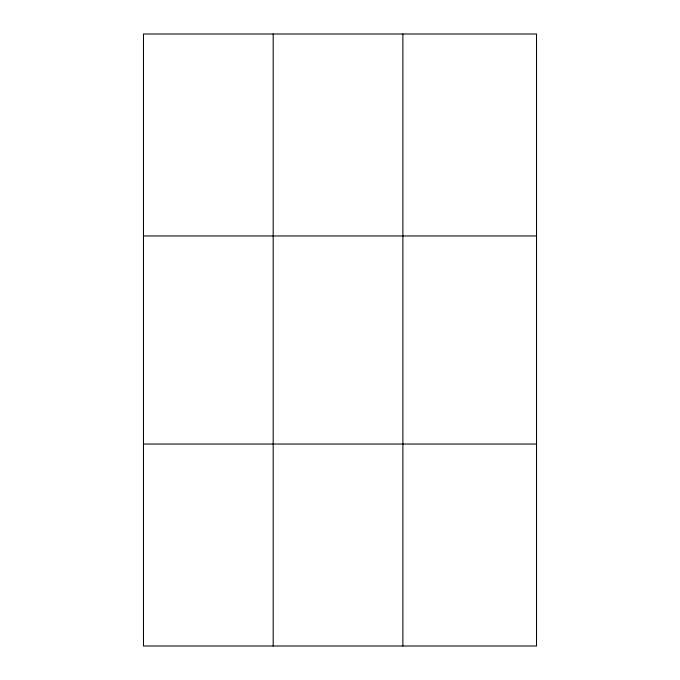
<?xml version="1.0" encoding="UTF-8"?>
<svg xmlns="http://www.w3.org/2000/svg" width="680" height="680" viewBox="0 0 680 680"><rect width="100%" height="100%" fill="white"/><g stroke="black" fill="none" stroke-linecap="round" stroke-linejoin="round"><path stroke-width="1.02" d="M273.181 646L273.181 34M402.883 646L402.883 34M143.48 235.96L536.52 235.96M143.48 444.04L536.52 444.04M536.52 545.02L536.52 646L143.48 646L143.48 34L536.52 34L536.52 545.02"/></g></svg>
